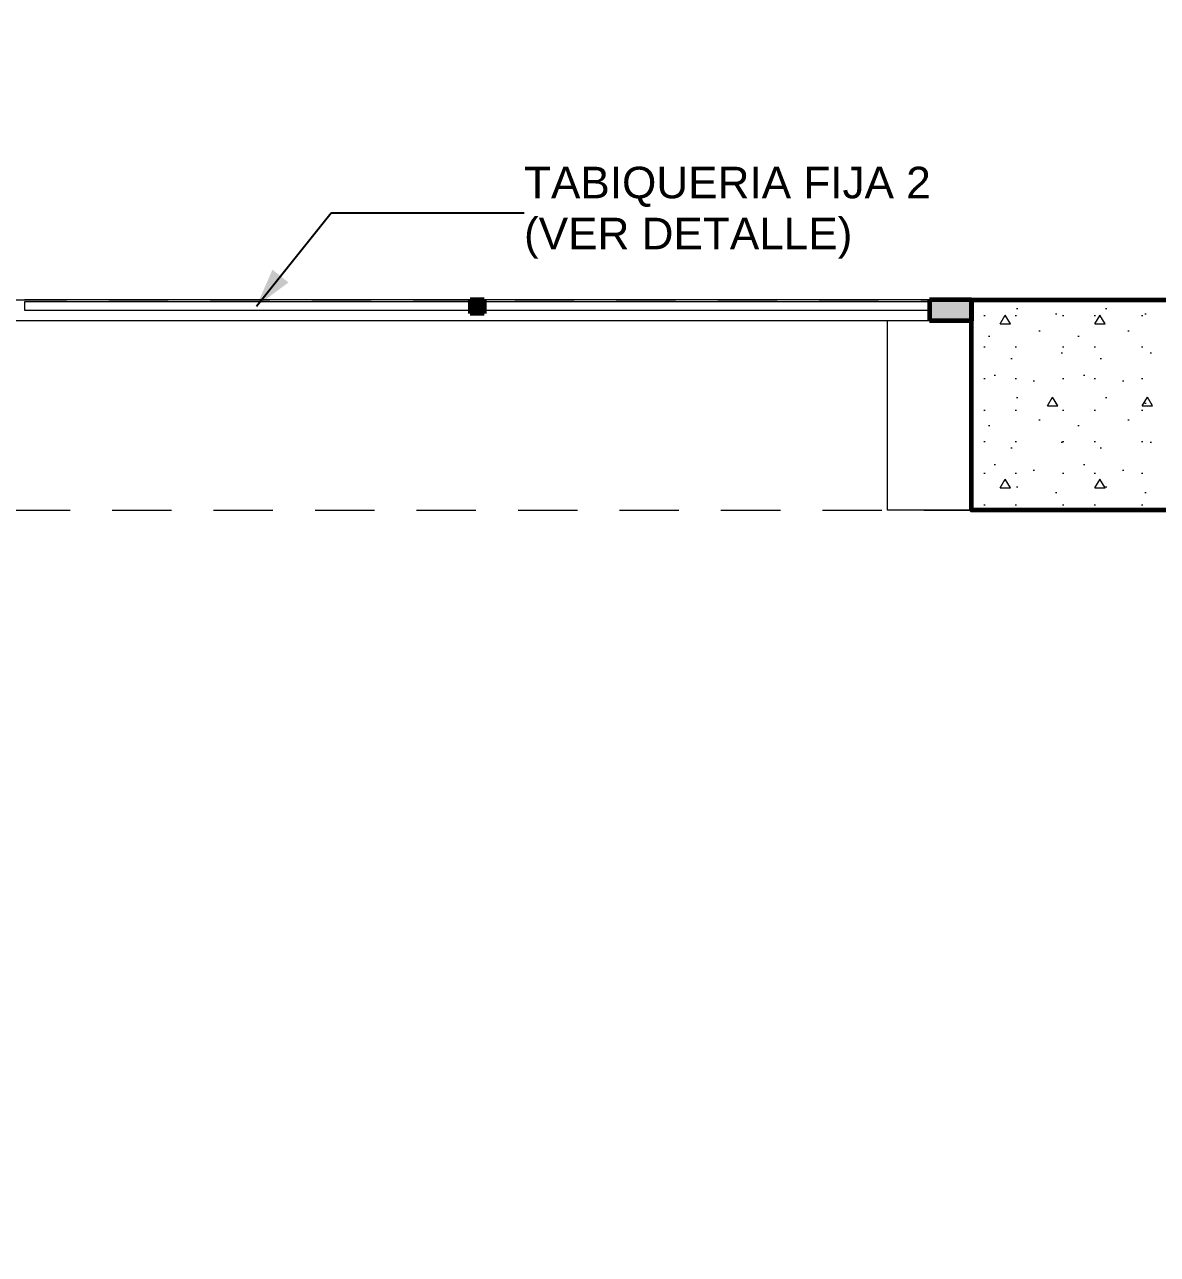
# Model space of a CAD drawing. Header units: inches. Extents: x -19 to 5698, y -728 to 92.
# Drawn here: x 226.22 to 228.911, y 15.131 to 18.054 of the extents above; entities that cross this region are included whole.
import ezdxf

# ---------------------------------------------------------------- set-up
doc = ezdxf.new("R2010")
doc.units = ezdxf.units.IN
doc.header["$MEASUREMENT"] = 0
doc.set_wipeout_variables(frame=1)
for name, pattern in [('HIDDEN', [0.375, 0.25, -0.125]), ('Hidden Line', [0.195611, 0.141111, -0.0545]), ('Wipeout_Contour', [1, 0, -1])]:
    doc.linetypes.add(name, pattern=pattern)
doc.layers.get('0').update_dxf_attribs({"color": 61})
doc.layers.add('00 conduct tomacorr', color=120, linetype='HIDDEN', lineweight=30)
for name, color, linetype in [('02 _ ARQ _ ZON _ Espacio.3D', 7, 'Continuous'), ('08 _ STR _ EXT _ 06 Columnas', 7, 'Continuous'), ('08 _ STR _ EXT _ 09 Vigas', 251, 'Continuous'), ('Acabado - Muros', 7, 'Continuous'), ('Notas - Etiquetas', 7, 'Continuous')]:
    doc.layers.add(name, color=color, linetype=linetype)
doc.styles.add('Estilo_Generado_4', font='swisse.ttf')
doc.dimstyles.new('Estilo_Generado__8', dxfattribs={"dimtxt": 0.18, "dimasz": 0.0912, "dimexe": 0.18, "dimexo": 0.0625, "dimgap": 0, "dimtad": 0, "dimtih": 1, "dimtoh": 1, "dimdec": 4, "dimzin": 0, "dimdsep": 46, "dimcen": 0.09, "dimadec": 0, "dimazin": 0, "dimtfac": 1, "dimtdec": 4, "dimtmove": 0, "dimatfit": 3, "dimldrblk": 'ARROWHEAD_5', "dimfxl": 1, "dimtolj": 1, "dimtzin": 0, "dimarcsym": 0})

# ---------------------------------------------------------------- blocks, each defined once
blk = doc.blocks.new('ARROWHEAD_5')
at = {"linetype": 'Continuous', "lineweight": 0}
blk.add_hatch(color=0, dxfattribs=at).paths.add_polyline_path([(-1, 0.2679), (0, 0), (-1, -0.2679)])
at = {"color": 0, "linetype": 'Continuous', "lineweight": 0}
blk.add_line((0, 0), (-1, 0), dxfattribs=at)

msp = doc.modelspace()

# ---------------------------------------------------------------- hatches: boundary and pattern name
at = {"layer": '08 _ STR _ EXT _ 06 Columnas', "linetype": 'Continuous', "lineweight": 9}
h = msp.add_hatch(dxfattribs=at)
h.set_pattern_fill('HORMIGÓN_EN_MASA_0002', style=0, pattern_type=2)
h.set_pattern_definition([(0, (185.00004, 1e-08), (0, 0.3897114), [0.024375, -0.200625]), (0, (185.11254, 0.19486), (0, 0.3897114), [0.024375, -0.200625]), (60, (185.00004, 1e-08), (-0.3375, 0.1948557), [0.024375, -0.200625]), (60, (185.22504, 1e-08), (-0.3375, 0.1948557), [0.024375, -0.200625]), (120, (185.0244, 1e-08), (0.3375, 0.1948557), [0.024375, -0.200625]), (120, (185.2494, 1e-08), (0.3375, 0.1948557), [0.024375, -0.200625]), (0, (185.00004, 0.0375), (0, 0.075), [0, -0.075, 0, -0.1125]), (45, (185.03754, 0.0375), (-0.05303301, 0.05303301), [0, -0.05625, 0, -0.09375])])
h.paths.add_polyline_path([(228.47, 17.4), (228.47, 16.9), (229.07, 16.9), (229.07, 16.1), (229.57, 16.1), (229.57, 17.4)])

# ---------------------------------------------------------------- linework, layer by layer
at = {"layer": '02 _ ARQ _ ZON _ Espacio.3D', "color": 254, "linetype": 'Continuous', "lineweight": 0, "flags": 128}
for points in [[(205.07, 17.4), (229.57, 17.4), (229.57, 16.25), (230.77, 16.25), (230.77, 15.5372), (232.42, 15.5372), (232.42, 15.1499), (233.32, 15.1499), (233.3204, 17.1), (232.82, 17.1), (232.82, 19.05), (230.67, 19.05), (230.67, 20.35), (231.67, 20.35), (231.67, 22.25), (231.17, 22.25), (231.17, 22.7), (231.67, 22.7), (231.67, 24.4), (231.17, 24.4), (231.17, 24.85), (231.67, 24.85), (231.67, 29.7), (208.07, 29.7)], [(229.07, 16.9), (228.27, 16.9), (228.27, 17.35), (222.6196, 17.35), (222.6196, 17.15), (222.6196, 16.5), (222.0196, 16.5), (222.0196, 17.15), (219.27, 17.15), (219.27, 7.35), (221.87, 7.35), (221.87, 7.7), (222.07, 7.7), (222.07, 8.1), (222.57, 8.1), (222.57, 7.7), (222.77, 7.7), (222.77, 7.2), (222.27, 7.2), (222.27, 4.9463)]]:
    msp.add_lwpolyline(points, dxfattribs=at)
at = {"layer": '08 _ STR _ EXT _ 06 Columnas', "color": 7, "linetype": 'Continuous', "lineweight": 60, "flags": 128}
msp.add_lwpolyline([(228.47, 17.4), (229.57, 17.4), (229.57, 16.1), (229.07, 16.1), (229.07, 16.9), (228.47, 16.9)], close=True, dxfattribs=at)
at = {"layer": '08 _ STR _ EXT _ 09 Vigas', "color": 251, "linetype": 'Hidden Line', "lineweight": 13, "true_color": 0x636466}
msp.add_line((222.57, 16.9), (229.07, 16.9), dxfattribs=at)
at = {"layer": 'Acabado - Muros', "color": 7, "linetype": 'Continuous', "lineweight": 60}
msp.add_line((228.47, 17.4), (228.47, 17.35), dxfattribs=at)

# ---------------------------------------------------------------- texts
at = {"layer": 'Notas - Etiquetas', "color": 171, "linetype": 'Continuous', "lineweight": 13, "insert": (227.4065, 17.6067), "char_height": 0.075, "width": 0.98503, "attachment_point": 4, "rotation": 360, "line_spacing_factor": 0.969465, "style": 'Estilo_Generado_4'}
msp.add_mtext('\\A1;{\\pql;\\fSwis721 Ex BT|b0|i0|c0|p34;TABIQUERIA FIJA 2 (VER DETALLE)\\fSwis721 Ex BT|b0|i0|c0|p34; }', dxfattribs=at)

# ---------------------------------------------------------------- next in the draw order: wipeouts: each hides what was drawn before it
at = {"color": 254, "linetype": 'Wipeout_Contour', "lineweight": 0, "ltscale": 9906.175406}
msp.add_wipeout([(227.2949, 17.367), (227.2949, 17.35), (228.37, 17.35), (228.37, 17.4), (227.3114, 17.4), (227.3114, 17.367)], dxfattribs=at).dxf.layer = 'Acabado - Muros'

# ---------------------------------------------------------------- next in the draw order: linework, layer by layer
at = {"layer": 'Acabado - Muros', "color": 7, "linetype": 'Continuous', "lineweight": 60}
msp.add_line((228.47, 17.35), (228.37, 17.35), dxfattribs=at)
at = {"layer": 'Acabado - Muros', "color": 251, "linetype": 'Continuous', "lineweight": 13, "flags": 128}
msp.add_lwpolyline([(228.37, 17.4), (227.3114, 17.4)], dxfattribs=at)

# ---------------------------------------------------------------- next in the draw order: wipeouts: each hides what was drawn before it
at = {"color": 254, "linetype": 'Wipeout_Contour', "lineweight": 0, "ltscale": 9899.870779}
msp.add_wipeout([(226.2198, 17.35), (227.2949, 17.35), (227.2949, 17.367), (227.2784, 17.367), (227.2784, 17.4), (226.2198, 17.4)], dxfattribs=at).dxf.layer = 'Acabado - Muros'

# ---------------------------------------------------------------- next in the draw order: linework, layer by layer
at = {"layer": 'Acabado - Muros', "color": 251, "linetype": 'Continuous', "lineweight": 13, "flags": 128}
for points in [[(227.2784, 17.4), (226.2198, 17.4)], [(228.37, 17.35), (227.2949, 17.35), (226.2198, 17.35)]]:
    msp.add_lwpolyline(points, dxfattribs=at)

# ---------------------------------------------------------------- next in the draw order: wipeouts: each hides what was drawn before it
at = {"color": 254, "linetype": 'Wipeout_Contour', "lineweight": 0, "ltscale": 6604.201318}
msp.add_wipeout([(227.3114, 17.395), (227.3114, 17.375), (228.37, 17.375), (228.37, 17.395)], dxfattribs=at).dxf.layer = 'Acabado - Muros'

# ---------------------------------------------------------------- next in the draw order: hatches: boundary and pattern name
at = {"layer": 'Acabado - Muros', "linetype": 'Continuous', "lineweight": 0}
msp.add_hatch(color=254, dxfattribs=at).paths.add_polyline_path([(228.37, 17.4), (228.37, 17.35), (228.47, 17.35), (228.47, 17.4)])

# ---------------------------------------------------------------- next in the draw order: linework, layer by layer
at = {"layer": 'Acabado - Muros', "color": 7, "linetype": 'Continuous', "lineweight": 60}
for p, q in [((227.3114, 17.4), (227.3114, 17.367)), ((228.37, 17.4), (228.37, 17.35)), ((228.47, 17.4), (228.37, 17.4))]:
    msp.add_line(p, q, dxfattribs=at)
at = {"layer": 'Acabado - Muros', "color": 7, "linetype": 'Continuous', "lineweight": 13, "flags": 128}
msp.add_lwpolyline([(227.3114, 17.395), (227.3114, 17.375), (228.37, 17.375), (228.37, 17.395)], close=True, dxfattribs=at)

# ---------------------------------------------------------------- next in the draw order: wipeouts: each hides what was drawn before it
at = {"color": 254, "linetype": 'Wipeout_Contour', "lineweight": 0, "ltscale": 6599.835196}
msp.add_wipeout([(226.2198, 17.395), (226.2198, 17.375), (227.2784, 17.375), (227.2784, 17.395)], dxfattribs=at).dxf.layer = 'Acabado - Muros'

# ---------------------------------------------------------------- next in the draw order: hatches: boundary and pattern name
at = {"layer": 'Acabado - Muros', "linetype": 'Continuous', "lineweight": 0}
msp.add_hatch(color=254, dxfattribs=at).paths.add_polyline_path([(227.2784, 17.367), (227.3114, 17.367), (227.3114, 17.4), (227.2784, 17.4)])

# ---------------------------------------------------------------- next in the draw order: linework, layer by layer
at = {"layer": '00 conduct tomacorr'}
for centre, radius, start, end in [((228.4775, 3.6547, 0.0001), 16.1135, 85.7865, 121.45731), ((227.3117, -6.1009, -0.0006), 24.4885, 76.64059, 106.32724)]:
    msp.add_arc(centre, radius, start, end, dxfattribs=at)
at = {"layer": '08 _ STR _ EXT _ 09 Vigas', "color": 251, "linetype": 'Hidden Line', "lineweight": 13, "true_color": 0x636466}
msp.add_line((215.57, 17.4), (229.07, 17.4), dxfattribs=at)
at = {"layer": 'Acabado - Muros', "color": 7, "linetype": 'Continuous', "lineweight": 60}
for p, q in [((227.2784, 17.4), (227.2784, 17.367)), ((227.3114, 17.4), (227.2784, 17.4)), ((227.3114, 17.367), (227.2784, 17.367))]:
    msp.add_line(p, q, dxfattribs=at)
at = {"layer": 'Acabado - Muros', "color": 7, "linetype": 'Continuous', "lineweight": 13, "flags": 128}
msp.add_lwpolyline([(226.2198, 17.395), (226.2198, 17.375), (227.2784, 17.375), (227.2784, 17.395)], close=True, dxfattribs=at)

# ---------------------------------------------------------------- next in the draw order: leaders
at = {"layer": 'Notas - Etiquetas', "color": 144, "linetype": 'Continuous', "lineweight": 13, "annotation_type": 0, "has_hookline": 1, "hookline_direction": 0, "text_width": 0.965, "horizontal_direction": (1, -1e-06, 0)}
msp.add_leader([(226.7709, 17.385), (226.9481, 17.6067), (227.4065, 17.6067)], dimstyle='Estilo_Generado__8', dxfattribs=at)

doc.saveas('drawing.dxf')
